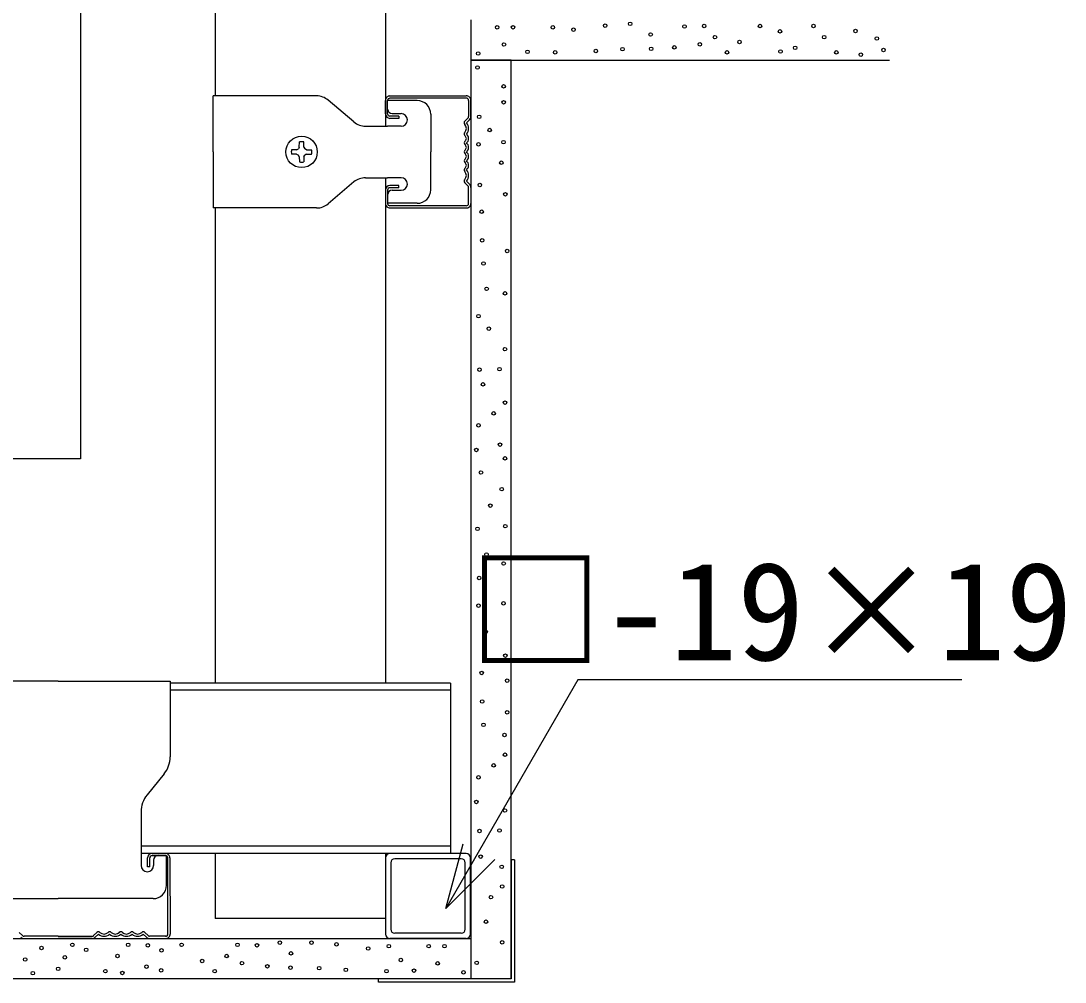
# Model space of a CAD drawing. Units: millimetres, scale not verified. Extents: x -1375 to 1375, y -973 to 950.
# Drawn here: x -353.1 to -120.3, y 121.7 to 336.1 of the extents above; entities that cross this region are included whole.
import ezdxf
from ezdxf.enums import TextEntityAlignment as Align

# ---------------------------------------------------------------- set-up
doc = ezdxf.new("R2010")
doc.units = ezdxf.units.MM
doc.header["$LTSCALE"] = 10
for name, color, linetype in [('1-1_中線', 7, 'Continuous'), ('1-2_太線１', 2, 'Continuous'), ('1-3_太線２', 3, 'Continuous'), ('1-4_細線', 4, 'Continuous'), ('1-6_文字', 4, 'Continuous'), ('1-A_中線', 7, 'Continuous'), ('1-B_太線１', 7, 'Continuous'), ('1-D_細線', 4, 'Continuous')]:
    doc.layers.add(name, color=color, linetype=linetype)
doc.styles.add('ＭＳ ゴシック', font='')
doc.styles.get('ＭＳ ゴシック').set_extended_font_data('MS Gothic')

msp = doc.modelspace()

# ---------------------------------------------------------------- linework, layer by layer
at = {"layer": '1-1_中線'}
for p, q in [((-309.85, 353.24), (-309.85, 319.35)), ((-291.64, 307.35), (-291.24, 307.54)), ((-291.05, 307.95), (-291.24, 307.54)), ((-291.05, 307.95), (-291.03, 309.08)), ((-290.03, 307.95), (-290.05, 309.08)), ((-290.03, 307.95), (-289.85, 307.54)), ((-289.44, 307.35), (-289.85, 307.54)), ((-291.64, 307.35), (-292.78, 307.34)), ((-291.64, 306.34), (-292.78, 306.35)), ((-291.64, 306.34), (-291.24, 306.15)), ((-291.05, 305.74), (-291.24, 306.15)), ((-291.05, 305.74), (-291.03, 304.61)), ((-290.03, 305.74), (-290.05, 304.61)), ((-290.03, 305.74), (-289.85, 306.15)), ((-289.44, 306.34), (-289.85, 306.15)), ((-289.44, 307.35), (-288.31, 307.34)), ((-289.44, 306.34), (-288.31, 306.35)), ((-271.85, 301.1), (-271.85, 188.37)), ((-309.85, 294.35), (-309.85, 188.37)), ((-257.35, 188.37), (-319.85, 188.37)), ((-257.35, 186.77), (-319.85, 186.77)), ((-257.35, 188.37), (-257.35, 150.37)), ((-257.35, 151.97), (-326.35, 151.97)), ((-257.35, 150.37), (-326.35, 150.37)), ((-309.85, 150.37), (-309.85, 135.87))]:
    msp.add_line(p, q, dxfattribs=at)
for points in [[(-236.55, 355.39), (-271.85, 355.39), (-271.85, 312.6)], [(-271.85, 150.37), (-271.85, 135.87), (-309.85, 135.87)]]:
    msp.add_lwpolyline(points, dxfattribs=at)
msp.add_circle((-290.54, 306.85), 3.5, dxfattribs=at)
for start, end in [(77.5926, 102.4074), (167.5926, 192.4074), (347.5926, 12.4074), (257.5926, 282.4074)]:
    msp.add_arc((-290.54, 306.85), 2.29, start, end, dxfattribs=at)
at = {"layer": '1-2_太線１'}
for p, q in [((-270.85, 319.35), (-253.85, 319.34)), ((-271.85, 315.35), (-271.85, 318.35)), ((-271.35, 315.35), (-271.35, 318.35)), ((-253.85, 318.84), (-270.85, 318.85)), ((-253.3, 318.35), (-253.3, 314.76)), ((-253.3, 318.35), (-253.3, 314.76)), ((-252.8, 314.76), (-252.8, 318.35)), ((-252.8, 314.76), (-252.8, 318.35)), ((-268.85, 314.85), (-270.85, 314.85)), ((-268.85, 314.85), (-268.85, 314.35)), ((-254.16, 313.7), (-253.45, 314.41)), ((-253.45, 314.41), (-254.16, 313.7)), ((-268.85, 314.35), (-270.85, 314.35)), ((-253.8, 313.35), (-253.1, 314.05)), ((-253.8, 313.35), (-253.1, 314.05)), ((-271.85, 298.35), (-271.85, 295.35)), ((-271.35, 298.35), (-271.35, 295.35)), ((-268.85, 299.35), (-270.85, 299.35)), ((-268.85, 298.85), (-270.85, 298.85)), ((-268.85, 298.85), (-268.85, 299.35)), ((-254.16, 299.99), (-253.45, 299.28)), ((-253.8, 300.35), (-253.1, 299.64)), ((-253.3, 295.35), (-253.3, 298.93)), ((-252.8, 298.93), (-252.8, 295.35)), ((-253.85, 294.85), (-270.85, 294.85)), ((-270.85, 294.35), (-253.85, 294.35)), ((-324.88, 147.37), (-324.89, 149.37)), ((-324.38, 147.37), (-324.39, 149.37)), ((-323.89, 150.37), (-320.89, 150.38)), ((-323.89, 149.87), (-320.89, 149.88)), ((-320.35, 132.38), (-320.39, 149.38)), ((-319.89, 149.38), (-319.85, 132.38)), ((-271.85, 149.37), (-271.85, 132.37)), ((-253.85, 150.37), (-270.85, 150.37)), ((-254.92, 149.17), (-269.77, 149.17)), ((-252.85, 132.37), (-252.85, 149.37)), ((-324.38, 147.37), (-324.88, 147.37)), ((-270.65, 148.3), (-270.65, 133.45)), ((-254.05, 133.45), (-254.05, 148.3)), ((-353.49, 132.73), (-352.79, 132.03)), ((-344.85, 131.88), (-352.43, 131.88)), ((-352.43, 131.38), (-344.85, 131.38)), ((-344.85, 131.88), (-337.26, 131.88)), ((-337.26, 131.38), (-344.85, 131.38)), ((-336.2, 132.73), (-336.91, 132.03)), ((-335.85, 132.38), (-336.55, 131.67)), ((-325.85, 132.38), (-325.14, 131.67)), ((-324.79, 132.03), (-325.49, 132.73)), ((-320.85, 131.88), (-324.43, 131.88)), ((-324.43, 131.38), (-320.85, 131.38)), ((-253.85, 131.37), (-270.85, 131.37)), ((-254.92, 132.57), (-269.77, 132.57))]:
    msp.add_line(p, q, dxfattribs=at)
for centre, radius, start, end in [((-270.85, 318.35), 1, 89.997, 179.997), ((-253.8, 318.35), 1, 0, 92.524), ((-253.8, 318.35), 1, 0, 92.524), ((-270.85, 318.35), 0.5, 89.997, 179.997), ((-253.8, 318.35), 0.5, 0, 92.524), ((-253.8, 318.35), 0.5, 0, 92.524), ((-270.85, 315.35), 1, 179.997, 269.997), ((-270.85, 315.35), 0.5, 179.997, 269.997), ((-253.8, 314.76), 0.5, 315, 0), ((-253.8, 314.76), 0.5, 315, 0), ((-253.8, 314.76), 1, 315, 0), ((-253.8, 314.76), 1, 315, 0), ((-253.8, 313.35), 0.5, 135, 223.6028), ((-255.11, 312.1), 1.31, 316.3972, 43.6028), ((-255.11, 312.1), 1.81, 316.3972, 43.6028), ((-253.8, 310.85), 0.5, 136.3972, 233.1301), ((-254.55, 309.85), 0.75, 306.8699, 53.1301), ((-254.55, 309.85), 1.25, 306.8699, 53.1301), ((-253.8, 308.85), 0.5, 126.8699, 233.1301), ((-254.55, 307.85), 0.75, 306.8699, 53.1301), ((-254.55, 307.85), 1.25, 306.8699, 53.1301), ((-253.8, 306.85), 0.5, 126.8699, 233.1301), ((-253.8, 304.85), 0.5, 126.8699, 233.1301), ((-254.55, 305.85), 0.75, 306.8699, 53.1301), ((-254.55, 305.85), 1.25, 306.8699, 53.1301), ((-253.8, 302.85), 0.5, 126.8699, 223.6028), ((-254.55, 303.85), 0.75, 306.8699, 53.1301), ((-254.55, 303.85), 1.25, 306.8699, 53.1301), ((-255.11, 301.6), 1.81, 316.3972, 43.6028), ((-253.8, 300.35), 0.5, 136.3972, 225), ((-255.11, 301.6), 1.31, 316.3972, 43.6028), ((-270.85, 298.35), 1, 90.003, 180.003), ((-270.85, 298.35), 0.5, 90.003, 180.003), ((-253.8, 298.93), 0.5, 0, 45), ((-253.8, 298.93), 1, 0, 45), ((-270.85, 295.35), 1, 180.003, 270.003), ((-270.85, 295.35), 0.5, 180.003, 270.003), ((-253.8, 295.35), 1, 267.476, 0), ((-253.8, 295.35), 0.5, 267.476, 0), ((-323.89, 149.37), 1, 90.143, 180.143), ((-323.89, 149.37), 0.5, 90.143, 180.143), ((-320.89, 149.38), 1, 0.143, 90.143), ((-320.89, 149.38), 0.5, 0.143, 90.143), ((-270.85, 149.37), 1, 90, 180), ((-269.77, 148.3), 0.874, 90, 180), ((-254.92, 148.3), 0.874, 0, 90), ((-253.85, 149.37), 1, 0, 90), ((-335.85, 132.38), 0.5, 46.3972, 143.1301), ((-335.85, 132.38), 0.5, 36.8699, 133.6028), ((-334.6, 133.69), 1.31, 226.3972, 313.6028), ((-333.35, 132.38), 0.5, 46.3972, 143.1301), ((-333.35, 132.38), 0.5, 45, 133.6028), ((-332.1, 133.69), 1.31, 226.3972, 313.6028), ((-330.85, 132.38), 0.5, 46.3972, 143.1301), ((-330.85, 132.38), 0.5, 45, 133.6028), ((-329.6, 133.69), 1.31, 226.3972, 313.6028), ((-328.35, 132.38), 0.5, 46.3972, 143.1301), ((-328.35, 132.38), 0.5, 45, 133.6028), ((-327.1, 133.69), 1.31, 226.3972, 313.6028), ((-325.85, 132.38), 0.5, 45, 133.6028), ((-269.77, 133.45), 0.874, 180, 270), ((-254.92, 133.45), 0.874, 270, 0), ((-352.43, 132.38), 1, 225, 270), ((-352.43, 132.38), 0.5, 225, 270), ((-337.26, 132.38), 0.5, 270, 315), ((-337.26, 132.38), 1, 270, 315), ((-334.6, 133.69), 1.81, 226.3972, 313.6028), ((-332.1, 133.69), 1.81, 226.3972, 313.6028), ((-329.6, 133.69), 1.81, 226.3972, 313.6028), ((-327.1, 133.69), 1.81, 226.3972, 313.6028), ((-324.43, 132.38), 1, 225, 270), ((-324.43, 132.38), 0.5, 225, 270), ((-320.85, 132.38), 1, 267.619, 0.143), ((-320.85, 132.38), 0.5, 267.619, 0.143), ((-270.85, 132.37), 1, 180, 270), ((-253.85, 132.37), 1, 270, 0)]:
    msp.add_arc(centre, radius, start, end, dxfattribs=at)
at = {"layer": '1-3_太線２'}
for p, q in [((-339.85, 538.37), (-339.85, 238.37)), ((-339.85, 238.37), (-569.85, 238.37)), ((-243.8, 122.37), (-255.8, 122.37))]:
    msp.add_line(p, q, dxfattribs=at)
at = {"layer": '1-4_細線', "color": 6}
for p, q in [((-243.8, 148.96), (-243.8, 122.37)), ((-243.09, 148.96), (-243.8, 148.96)), ((-243.09, 148.96), (-243.09, 121.66)), ((-243.8, 122.37), (-273.39, 122.37)), ((-273.39, 121.66), (-273.39, 122.37)), ((-243.09, 121.66), (-273.39, 121.66))]:
    msp.add_line(p, q, dxfattribs=at)
at = {"layer": '1-6_文字'}
for p, q in [((-228.94, 189.08), (-258.41, 138.05)), ((-143.29, 189.08), (-228.94, 189.08)), ((-258.41, 138.05), (-254.54, 152.5)), ((-258.41, 138.05), (-247.48, 148.98))]:
    msp.add_line(p, q, dxfattribs=at)
at = {"layer": '1-A_中線'}
for p, q in [((-344.85, 188.78), (-369.85, 188.78)), ((-344.85, 188.78), (-319.85, 188.78)), ((-319.85, 188.78), (-319.85, 171.91)), ((-321.19, 168.13), (-325, 163.43)), ((-326.35, 159.65), (-326.35, 147.68)), ((-322.55, 149.88), (-320.65, 149.88)), ((-320.65, 143.28), (-320.65, 149.88)), ((-323.55, 148.88), (-323.55, 147.68)), ((-366.05, 140.28), (-344.85, 140.28)), ((-323.65, 140.28), (-344.85, 140.28))]:
    msp.add_line(p, q, dxfattribs=at)
for centre, radius, start, end in [((-325.85, 171.91), 6, 320.9061, 0), ((-320.35, 159.65), 6, 140.9061, 180), ((-322.55, 148.88), 1, 90, 180), ((-324.95, 147.68), 1.4, 180, 0), ((-323.65, 143.28), 3, 270, 0)]:
    msp.add_arc(centre, radius, start, end, dxfattribs=at)
at = {"layer": '1-B_太線１'}
for p, q in [((-287.21, 319.35), (-310.25, 319.35)), ((-310.25, 306.85), (-310.25, 319.35)), ((-278.86, 313.54), (-284.63, 318.4)), ((-271.35, 316.4), (-271.35, 318.3)), ((-264.75, 318.3), (-271.35, 318.3)), ((-270.35, 315.4), (-268.35, 315.4)), ((-261.75, 315.3), (-261.75, 306.85)), ((-276.28, 312.6), (-271.35, 312.6)), ((-268.35, 312.6), (-271.35, 312.6)), ((-310.25, 306.85), (-310.25, 294.35)), ((-261.75, 298.4), (-261.75, 306.85)), ((-276.28, 301.1), (-271.35, 301.1)), ((-268.35, 301.1), (-271.35, 301.1)), ((-278.86, 300.15), (-284.63, 295.29)), ((-270.35, 298.3), (-268.35, 298.3)), ((-271.35, 297.3), (-271.35, 295.4)), ((-287.21, 294.35), (-310.25, 294.35)), ((-264.75, 295.4), (-271.35, 295.4))]:
    msp.add_line(p, q, dxfattribs=at)
for centre, radius, start, end in [((-287.21, 315.35), 4, 49.844, 90), ((-264.75, 315.3), 3, 0, 90), ((-270.35, 316.4), 1, 180, 270), ((-268.35, 314), 1.4, 270, 90), ((-276.28, 316.6), 4, 229.844, 270), ((-276.28, 297.1), 4, 90, 130.156), ((-268.35, 299.7), 1.4, 270, 90), ((-270.35, 297.3), 1, 90, 180), ((-264.75, 298.4), 3, 270, 0), ((-287.21, 298.35), 4, 270, 310.156)]:
    msp.add_arc(centre, radius, start, end, dxfattribs=at)
at = {"layer": '1-D_細線', "color": 7}
for p, q in [((-252.8, 336.35), (-252.8, 327.35)), ((-252.8, 327.35), (-159.44, 327.35)), ((-252.8, 327.35), (-252.8, 122.37)), ((-656.89, 131.37), (-252.8, 131.37)), ((-252.8, 131.37), (-252.8, 122.37)), ((-252.8, 122.37), (-656.89, 122.37)), ((-243.8, 122.37), (-252.8, 122.37))]:
    msp.add_line(p, q, dxfattribs=at)
msp.add_lwpolyline([(-243.8, 122.37), (-243.8, 327.35), (-252.8, 327.35)], dxfattribs=at)
at = {"layer": '1-D_細線'}
for centre in [(-222.85, 335.04), (-217.28, 335.44), (-200.76, 334.94), (-188.32, 334.94), (-176.39, 334.94), (-246.94, 334.66), (-243.4, 334.66), (-234.5, 334.64), (-229.92, 334.15), (-212.7, 333.05), (-205.14, 334.84), (-183.84, 333.75), (-167.03, 333.85), (-245.41, 330.83), (-201.75, 330.86), (-198.37, 332.45), (-192.9, 331.36), (-174, 332.45), (-162.25, 332.16), (-251.15, 328.82), (-240.15, 329.2), (-234, 329.07), (-224.94, 329.37), (-218.97, 329.77), (-212.6, 329.87), (-207.43, 330.17), (-195.68, 329.07), (-183.74, 329.27), (-180.47, 330.07), (-171.31, 329.07), (-165.84, 328.57), (-160.78, 329.6), (-251.33, 325.69), (-245.49, 321.48), (-245.49, 317.94), (-250.95, 314.69), (-248.59, 311.73), (-251.08, 308.54), (-245.5, 309.04), (-246, 304.46), (-250.78, 299.49), (-245.1, 297.4), (-250.38, 293.52), (-250.28, 287.15), (-244.71, 284.76), (-249.98, 281.97), (-249.29, 276.3), (-245.2, 275.3), (-251.08, 270.23), (-248.79, 267.44), (-245.2, 262.86), (-250.88, 258.28), (-246.4, 258.38), (-250.08, 255.01), (-245.2, 250.93), (-247.69, 248.54), (-251.08, 245.85), (-251.57, 240.38), (-246.3, 241.57), (-245.2, 238.49), (-250.54, 235.33), (-245.91, 231.62), (-248.46, 227.96), (-245.11, 223.37), (-251.33, 222.79), (-249.32, 217.05), (-245.49, 215.04), (-250.95, 211.79), (-251.08, 205.64), (-245.5, 206.14), (-249.48, 199.77), (-245.1, 194.5), (-250.38, 190.62), (-244.71, 188.92), (-250.28, 184.25), (-244.71, 181.86), (-249.98, 179.07), (-245.3, 176.78), (-245.2, 172.4), (-247.69, 170.01), (-251.08, 167.33), (-251.57, 161.85), (-245.2, 159.96), (-250.88, 155.38), (-246.4, 155.48), (-250.6, 149.66), (-245.92, 147.37), (-245.82, 142.99), (-248.31, 140.6), (-249.4, 135.13), (-295.39, 130.47), (-288.32, 130.47), (-282.75, 130.07), (-245.82, 130.55), (-348.53, 129.26), (-341.66, 129.97), (-338.57, 128.87), (-329.22, 129.97), (-324.84, 129.87), (-321.77, 128.77), (-317.29, 129.97), (-304.85, 129.97), (-300.47, 129.87), (-292.9, 128.08), (-275.68, 129.17), (-271.1, 129.67), (-262.2, 129.68), (-258.66, 129.68), (-352.18, 126.72), (-343.35, 127.18), (-331.61, 127.48), (-312.71, 126.39), (-307.23, 127.48), (-303.85, 125.89), (-268.42, 126.59), (-260.19, 125.85), (-251.49, 125.97), (-350.46, 123.65), (-344.82, 124.63), (-334.29, 124.1), (-330.51, 123.7), (-325.14, 125.09), (-321.87, 124.3), (-309.92, 124.1), (-298.18, 125.19), (-293, 124.89), (-286.63, 124.79), (-280.66, 124.4), (-271.6, 124.1), (-265.46, 124.23), (-254.45, 123.84)]:
    msp.add_circle(centre, 0.392, dxfattribs=at)

# ---------------------------------------------------------------- texts
at = {"layer": '1-6_文字', "style": 'ＭＳ ゴシック'}
msp.add_text('□-19×19', height=21.99, dxfattribs=at).set_placement((-253.34, 186.86), align=Align.BOTTOM_LEFT)

doc.saveas('drawing.dxf')
